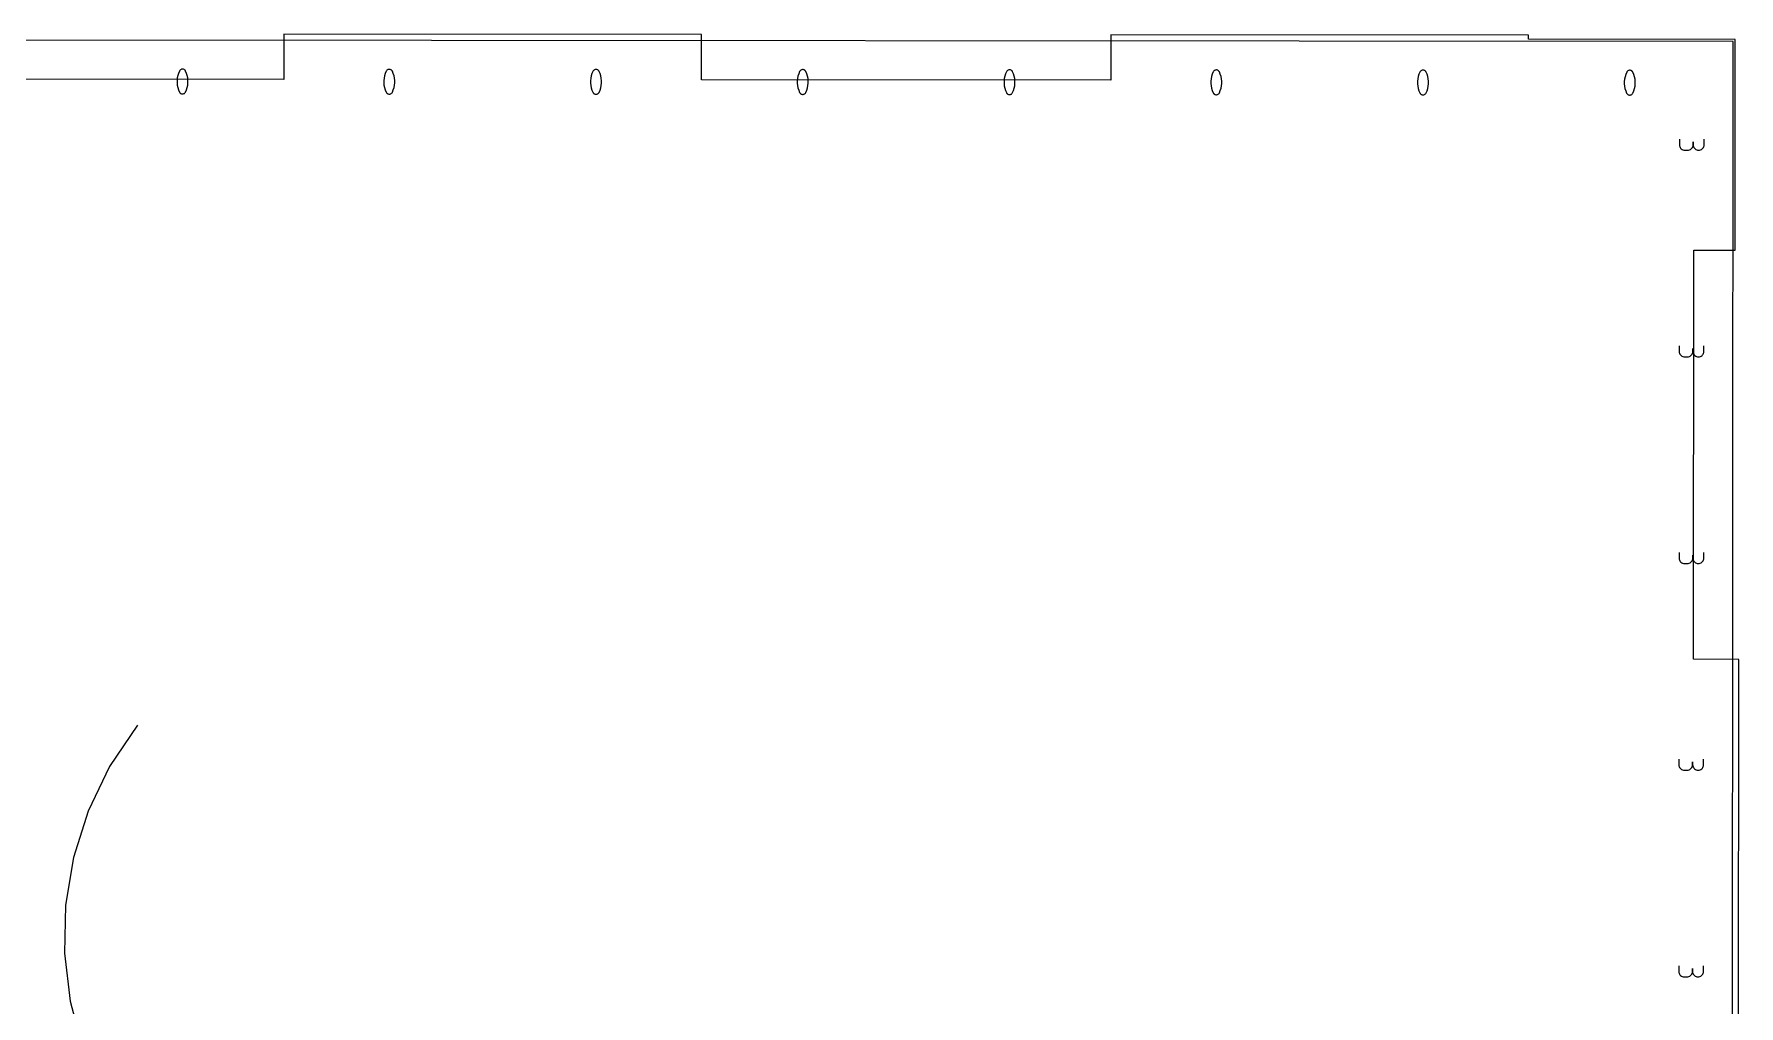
# Model space of a CAD drawing. Extents: x 0 to 14, y 0 to 16.
# Drawn here: x 3.171 to 7.294, y 2.943 to 5.294 of the extents above; entities that cross this region are included whole.
import ezdxf

# ---------------------------------------------------------------- set-up
doc = ezdxf.new("R2010")
doc.units = 0

msp = doc.modelspace()

# ---------------------------------------------------------------- linework, layer by layer
at = {"layer": 'annotation', "color": 1}
for p, q in [((7.280198, 5.276347), (0.2802, 5.281739)), ((7.276346, 0.276348), (7.280198, 5.276347)), ((3.520319, 5.199083), (3.51859, 5.193519)), ((3.522624, 5.20449), (3.520319, 5.199083)), ((3.523399, 5.205778), (3.522624, 5.20449)), ((3.522624, 5.20449), (3.522624, 5.20449)), ((3.524365, 5.206875), (3.523399, 5.205778)), ((3.52549, 5.20777), (3.524365, 5.206875)), ((3.526741, 5.208454), (3.52549, 5.20777)), ((3.528087, 5.208916), (3.526741, 5.208454)), ((3.529496, 5.209145), (3.528087, 5.208916)), ((3.530936, 5.20913), (3.529496, 5.209145)), ((3.532374, 5.208861), (3.530936, 5.20913)), ((3.533779, 5.208327), (3.532374, 5.208861)), ((3.534317, 5.208044), (3.533779, 5.208327)), ((3.533779, 5.208327), (3.533779, 5.208327)), ((3.534833, 5.207719), (3.534317, 5.208044)), ((3.535325, 5.207354), (3.534833, 5.207719)), ((3.53579, 5.206953), (3.535325, 5.207354)), ((3.536226, 5.206517), (3.53579, 5.206953)), ((3.53663, 5.20605), (3.536226, 5.206517)), ((3.536999, 5.205553), (3.53663, 5.20605)), ((3.537332, 5.20503), (3.536999, 5.205553)), ((3.537625, 5.204483), (3.537332, 5.20503)), ((3.539932, 5.199061), (3.537625, 5.204483)), ((3.537625, 5.204483), (3.537625, 5.204483)), ((3.541661, 5.193486), (3.539932, 5.199061)), ((4.020319, 5.198698), (4.01859, 5.193134)), ((4.022623, 5.204105), (4.020319, 5.198698)), ((4.023399, 5.205393), (4.022623, 5.204105)), ((4.022623, 5.204105), (4.022623, 5.204105)), ((4.024365, 5.206489), (4.023399, 5.205393)), ((4.02549, 5.207385), (4.024365, 5.206489)), ((4.026741, 5.208069), (4.02549, 5.207385)), ((4.028087, 5.208531), (4.026741, 5.208069)), ((4.029496, 5.20876), (4.028087, 5.208531)), ((4.030936, 5.208745), (4.029496, 5.20876)), ((4.032374, 5.208476), (4.030936, 5.208745)), ((4.033779, 5.207942), (4.032374, 5.208476)), ((4.034317, 5.207659), (4.033779, 5.207942)), ((4.033779, 5.207942), (4.033779, 5.207942)), ((4.034833, 5.207334), (4.034317, 5.207659)), ((4.035325, 5.206969), (4.034833, 5.207334)), ((4.03579, 5.206568), (4.035325, 5.206969)), ((4.036225, 5.206132), (4.03579, 5.206568)), ((4.036629, 5.205664), (4.036225, 5.206132)), ((4.036999, 5.205168), (4.036629, 5.205664)), ((4.037332, 5.204645), (4.036999, 5.205168)), ((4.037625, 5.204097), (4.037332, 5.204645)), ((4.039932, 5.198676), (4.037625, 5.204097)), ((4.037625, 5.204097), (4.037625, 5.204097)), ((4.041661, 5.193101), (4.039932, 5.198676)), ((4.520319, 5.198313), (4.51859, 5.192749)), ((4.522623, 5.20372), (4.520319, 5.198313)), ((4.523399, 5.205007), (4.522623, 5.20372)), ((4.522623, 5.20372), (4.522623, 5.20372)), ((4.524365, 5.206104), (4.523399, 5.205007)), ((4.52549, 5.207), (4.524365, 5.206104)), ((4.526741, 5.207684), (4.52549, 5.207)), ((4.528087, 5.208146), (4.526741, 5.207684)), ((4.529496, 5.208374), (4.528087, 5.208146)), ((4.530935, 5.20836), (4.529496, 5.208374)), ((4.532374, 5.208091), (4.530935, 5.20836)), ((4.533779, 5.207557), (4.532374, 5.208091)), ((4.534317, 5.207274), (4.533779, 5.207557)), ((4.533779, 5.207557), (4.533779, 5.207557)), ((4.534833, 5.206949), (4.534317, 5.207274)), ((4.535325, 5.206584), (4.534833, 5.206949)), ((4.53579, 5.206183), (4.535325, 5.206584)), ((4.536225, 5.205747), (4.53579, 5.206183)), ((4.536629, 5.205279), (4.536225, 5.205747)), ((4.536999, 5.204783), (4.536629, 5.205279)), ((4.537332, 5.204259), (4.536999, 5.204783)), ((4.537625, 5.203712), (4.537332, 5.204259)), ((4.539932, 5.198291), (4.537625, 5.203712)), ((4.537625, 5.203712), (4.537625, 5.203712)), ((4.541661, 5.192715), (4.539932, 5.198291)), ((5.020319, 5.197928), (5.01859, 5.192364)), ((5.022623, 5.203335), (5.020319, 5.197928)), ((5.023399, 5.204622), (5.022623, 5.203335)), ((5.022623, 5.203335), (5.022623, 5.203335)), ((5.024365, 5.205719), (5.023399, 5.204622)), ((5.025489, 5.206615), (5.024365, 5.205719)), ((5.026741, 5.207299), (5.025489, 5.206615)), ((5.028087, 5.20776), (5.026741, 5.207299)), ((5.029496, 5.207989), (5.028087, 5.20776)), ((5.030935, 5.207974), (5.029496, 5.207989)), ((5.032374, 5.207705), (5.030935, 5.207974)), ((5.033779, 5.207172), (5.032374, 5.207705)), ((5.034317, 5.206889), (5.033779, 5.207172)), ((5.033779, 5.207172), (5.033779, 5.207172)), ((5.034833, 5.206563), (5.034317, 5.206889)), ((5.035324, 5.206199), (5.034833, 5.206563)), ((5.035789, 5.205797), (5.035324, 5.206199)), ((5.036225, 5.205362), (5.035789, 5.205797)), ((5.036629, 5.204894), (5.036225, 5.205362)), ((5.036999, 5.204397), (5.036629, 5.204894)), ((5.037332, 5.203874), (5.036999, 5.204397)), ((5.037625, 5.203327), (5.037332, 5.203874)), ((5.039932, 5.197906), (5.037625, 5.203327)), ((5.037625, 5.203327), (5.037625, 5.203327)), ((5.041661, 5.19233), (5.039932, 5.197906)), ((5.520319, 5.197543), (5.51859, 5.191979)), ((5.522623, 5.20295), (5.520319, 5.197543)), ((5.523398, 5.204237), (5.522623, 5.20295)), ((5.522623, 5.20295), (5.522623, 5.20295)), ((5.524365, 5.205334), (5.523398, 5.204237)), ((5.525489, 5.20623), (5.524365, 5.205334)), ((5.526741, 5.206914), (5.525489, 5.20623)), ((5.528087, 5.207375), (5.526741, 5.206914)), ((5.529496, 5.207604), (5.528087, 5.207375)), ((5.530935, 5.207589), (5.529496, 5.207604)), ((5.532373, 5.20732), (5.530935, 5.207589)), ((5.533779, 5.206787), (5.532373, 5.20732)), ((5.534316, 5.206503), (5.533779, 5.206787)), ((5.533779, 5.206787), (5.533779, 5.206787)), ((5.534832, 5.206178), (5.534316, 5.206503)), ((5.535324, 5.205814), (5.534832, 5.206178)), ((5.535789, 5.205412), (5.535324, 5.205814)), ((5.536225, 5.204976), (5.535789, 5.205412)), ((5.536629, 5.204509), (5.536225, 5.204976)), ((5.536999, 5.204012), (5.536629, 5.204509)), ((5.537331, 5.203489), (5.536999, 5.204012)), ((5.537625, 5.202942), (5.537331, 5.203489)), ((5.539932, 5.19752), (5.537625, 5.202942)), ((5.537625, 5.202942), (5.537625, 5.202942)), ((5.541661, 5.191945), (5.539932, 5.19752)), ((6.020319, 5.197158), (6.018589, 5.191593)), ((6.022623, 5.202565), (6.020319, 5.197158)), ((6.023398, 5.203852), (6.022623, 5.202565)), ((6.022623, 5.202565), (6.022623, 5.202565)), ((6.024364, 5.204949), (6.023398, 5.203852)), ((6.025489, 5.205845), (6.024364, 5.204949)), ((6.026741, 5.206529), (6.025489, 5.205845)), ((6.028087, 5.20699), (6.026741, 5.206529)), ((6.029495, 5.207219), (6.028087, 5.20699)), ((6.030935, 5.207204), (6.029495, 5.207219)), ((6.032373, 5.206935), (6.030935, 5.207204)), ((6.033778, 5.206401), (6.032373, 5.206935)), ((6.034316, 5.206118), (6.033778, 5.206401)), ((6.033778, 5.206401), (6.033778, 5.206401)), ((6.034832, 5.205793), (6.034316, 5.206118)), ((6.035324, 5.205429), (6.034832, 5.205793)), ((6.035789, 5.205027), (6.035324, 5.205429)), ((6.036225, 5.204591), (6.035789, 5.205027)), ((6.036629, 5.204124), (6.036225, 5.204591)), ((6.036998, 5.203627), (6.036629, 5.204124)), ((6.037331, 5.203104), (6.036998, 5.203627)), ((6.037625, 5.202557), (6.037331, 5.203104)), ((6.039932, 5.197135), (6.037625, 5.202557)), ((6.037625, 5.202557), (6.037625, 5.202557)), ((6.041661, 5.19156), (6.039932, 5.197135)), ((6.520319, 5.196773), (6.518589, 5.191208)), ((6.522623, 5.202179), (6.520319, 5.196773)), ((6.523398, 5.203467), (6.522623, 5.202179)), ((6.522623, 5.202179), (6.522623, 5.202179)), ((6.524364, 5.204564), (6.523398, 5.203467)), ((6.525489, 5.205459), (6.524364, 5.204564)), ((6.52674, 5.206143), (6.525489, 5.205459)), ((6.528086, 5.206605), (6.52674, 5.206143)), ((6.529495, 5.206834), (6.528086, 5.206605)), ((6.530935, 5.206819), (6.529495, 5.206834)), ((6.532373, 5.20655), (6.530935, 5.206819)), ((6.533778, 5.206016), (6.532373, 5.20655)), ((6.534316, 5.205733), (6.533778, 5.206016)), ((6.533778, 5.206016), (6.533778, 5.206016)), ((6.534832, 5.205408), (6.534316, 5.205733)), ((6.535324, 5.205043), (6.534832, 5.205408)), ((6.535789, 5.204642), (6.535324, 5.205043)), ((6.536225, 5.204206), (6.535789, 5.204642)), ((6.536629, 5.203739), (6.536225, 5.204206)), ((6.536998, 5.203242), (6.536629, 5.203739)), ((6.537331, 5.202719), (6.536998, 5.203242)), ((6.537625, 5.202172), (6.537331, 5.202719)), ((6.539932, 5.19675), (6.537625, 5.202172)), ((6.537625, 5.202172), (6.537625, 5.202172)), ((6.541661, 5.191175), (6.539932, 5.19675)), ((7.020318, 5.196387), (7.018589, 5.190823)), ((7.022623, 5.201794), (7.020318, 5.196387)), ((7.023398, 5.203082), (7.022623, 5.201794)), ((7.022623, 5.201794), (7.022623, 5.201794)), ((7.024364, 5.204179), (7.023398, 5.203082)), ((7.025489, 5.205074), (7.024364, 5.204179)), ((7.02674, 5.205758), (7.025489, 5.205074)), ((7.028086, 5.20622), (7.02674, 5.205758)), ((7.029495, 5.206449), (7.028086, 5.20622)), ((7.030935, 5.206434), (7.029495, 5.206449)), ((7.032373, 5.206165), (7.030935, 5.206434)), ((7.033778, 5.205631), (7.032373, 5.206165)), ((7.034316, 5.205348), (7.033778, 5.205631)), ((7.033778, 5.205631), (7.033778, 5.205631)), ((7.034832, 5.205023), (7.034316, 5.205348)), ((7.035324, 5.204658), (7.034832, 5.205023)), ((7.035789, 5.204257), (7.035324, 5.204658)), ((7.036225, 5.203821), (7.035789, 5.204257)), ((7.036628, 5.203353), (7.036225, 5.203821)), ((7.036998, 5.202857), (7.036628, 5.203353)), ((7.037331, 5.202334), (7.036998, 5.202857)), ((7.037624, 5.201786), (7.037331, 5.202334)), ((7.039931, 5.196365), (7.037624, 5.201786)), ((7.037624, 5.201786), (7.037624, 5.201786)), ((7.04166, 5.19079), (7.039931, 5.196365)), ((3.516856, 5.182097), (3.516852, 5.176327)), ((3.516852, 5.176327), (3.517422, 5.170577)), ((3.517436, 5.187842), (3.516856, 5.182097)), ((3.517422, 5.170577), (3.518568, 5.164892)), ((3.51859, 5.193519), (3.517436, 5.187842)), ((3.518568, 5.164892), (3.520289, 5.159316)), ((3.520289, 5.159316), (3.522585, 5.153893)), ((3.522585, 5.153893), (3.522585, 5.153893)), ((3.522585, 5.153893), (3.522877, 5.153347)), ((3.536811, 5.152605), (3.537586, 5.153886)), ((3.537586, 5.153886), (3.539902, 5.159294)), ((3.537586, 5.153886), (3.537586, 5.153886)), ((3.539902, 5.159294), (3.541639, 5.164859)), ((3.541639, 5.164859), (3.542799, 5.170536)), ((3.542813, 5.187801), (3.541661, 5.193486)), ((3.542799, 5.170536), (3.543382, 5.176282)), ((3.543386, 5.182052), (3.542813, 5.187801)), ((3.543382, 5.176282), (3.543386, 5.182052)), ((4.016856, 5.181711), (4.016852, 5.175942)), ((4.016852, 5.175942), (4.017422, 5.170192)), ((4.017436, 5.187457), (4.016856, 5.181711)), ((4.017422, 5.170192), (4.018568, 5.164507)), ((4.01859, 5.193134), (4.017436, 5.187457)), ((4.018568, 5.164507), (4.020289, 5.158931)), ((4.020289, 5.158931), (4.022584, 5.153508)), ((4.037586, 5.1535), (4.039902, 5.158908)), ((4.039902, 5.158908), (4.041639, 5.164473)), ((4.041639, 5.164473), (4.042799, 5.170151)), ((4.042812, 5.187416), (4.041661, 5.193101)), ((4.042799, 5.170151), (4.043381, 5.175897)), ((4.043386, 5.181667), (4.042812, 5.187416)), ((4.043381, 5.175897), (4.043386, 5.181667)), ((4.516856, 5.181326), (4.516852, 5.175556)), ((4.516852, 5.175556), (4.517422, 5.169807)), ((4.517435, 5.187072), (4.516856, 5.181326)), ((4.517422, 5.169807), (4.518568, 5.164122)), ((4.51859, 5.192749), (4.517435, 5.187072)), ((4.518568, 5.164122), (4.520288, 5.158546)), ((4.520288, 5.158546), (4.522584, 5.153123)), ((4.537586, 5.153115), (4.539901, 5.158523)), ((4.539901, 5.158523), (4.541639, 5.164088)), ((4.541639, 5.164088), (4.542799, 5.169766)), ((4.542812, 5.187031), (4.541661, 5.192715)), ((4.542799, 5.169766), (4.543381, 5.175512)), ((4.543386, 5.181282), (4.542812, 5.187031)), ((4.543381, 5.175512), (4.543386, 5.181282)), ((5.016856, 5.180941), (5.016851, 5.175171)), ((5.016851, 5.175171), (5.017422, 5.169422)), ((5.017435, 5.186687), (5.016856, 5.180941)), ((5.017422, 5.169422), (5.018568, 5.163737)), ((5.01859, 5.192364), (5.017435, 5.186687)), ((5.018568, 5.163737), (5.020288, 5.158161)), ((5.020288, 5.158161), (5.022584, 5.152738)), ((5.037586, 5.15273), (5.039901, 5.158138)), ((5.039901, 5.158138), (5.041639, 5.163703)), ((5.041639, 5.163703), (5.042799, 5.169381)), ((5.042812, 5.186646), (5.041661, 5.19233)), ((5.042799, 5.169381), (5.043381, 5.175127)), ((5.043386, 5.180897), (5.042812, 5.186646)), ((5.043381, 5.175127), (5.043386, 5.180897)), ((5.516856, 5.180556), (5.516851, 5.174786)), ((5.516851, 5.174786), (5.517422, 5.169036)), ((5.517435, 5.186302), (5.516856, 5.180556)), ((5.517422, 5.169036), (5.518567, 5.163351)), ((5.51859, 5.191979), (5.517435, 5.186302)), ((5.518567, 5.163351), (5.520288, 5.157775)), ((5.520288, 5.157775), (5.522584, 5.152353)), ((5.537586, 5.152345), (5.539901, 5.157753)), ((5.539901, 5.157753), (5.541639, 5.163318)), ((5.541639, 5.163318), (5.542799, 5.168996)), ((5.542812, 5.186261), (5.541661, 5.191945)), ((5.542799, 5.168996), (5.543381, 5.174742)), ((5.543385, 5.180511), (5.542812, 5.186261)), ((5.543381, 5.174742), (5.543385, 5.180511)), ((6.016856, 5.180171), (6.016851, 5.174401)), ((6.016851, 5.174401), (6.017422, 5.168651)), ((6.017435, 5.185916), (6.016856, 5.180171)), ((6.017422, 5.168651), (6.018567, 5.162966)), ((6.018589, 5.191593), (6.017435, 5.185916)), ((6.018567, 5.162966), (6.020288, 5.15739)), ((6.020288, 5.15739), (6.022584, 5.151968)), ((6.037586, 5.15196), (6.039901, 5.157368)), ((6.039901, 5.157368), (6.041639, 5.162933)), ((6.041639, 5.162933), (6.042799, 5.16861)), ((6.042812, 5.185876), (6.041661, 5.19156)), ((6.042799, 5.16861), (6.043381, 5.174356)), ((6.043385, 5.180126), (6.042812, 5.185876)), ((6.043381, 5.174356), (6.043385, 5.180126)), ((6.516855, 5.179786), (6.516851, 5.174016)), ((6.516851, 5.174016), (6.517422, 5.168266)), ((6.517435, 5.185531), (6.516855, 5.179786)), ((6.517422, 5.168266), (6.518567, 5.162581)), ((6.518589, 5.191208), (6.517435, 5.185531)), ((6.518567, 5.162581), (6.520288, 5.157005)), ((6.520288, 5.157005), (6.522584, 5.151582)), ((6.537586, 5.151575), (6.539901, 5.156983)), ((6.539901, 5.156983), (6.541639, 5.162548)), ((6.541639, 5.162548), (6.542798, 5.168225)), ((6.542812, 5.18549), (6.541661, 5.191175)), ((6.542798, 5.168225), (6.543381, 5.173971)), ((6.543385, 5.179741), (6.542812, 5.18549)), ((6.543381, 5.173971), (6.543385, 5.179741)), ((7.016855, 5.1794), (7.016851, 5.173631)), ((7.016851, 5.173631), (7.017421, 5.167881)), ((7.017435, 5.185146), (7.016855, 5.1794)), ((7.017421, 5.167881), (7.018567, 5.162196)), ((7.018589, 5.190823), (7.017435, 5.185146)), ((7.018567, 5.162196), (7.020288, 5.15662)), ((7.020288, 5.15662), (7.022584, 5.151197)), ((7.037585, 5.151189), (7.039901, 5.156597)), ((7.039901, 5.156597), (7.041638, 5.162162)), ((7.041638, 5.162162), (7.042798, 5.16784)), ((7.042812, 5.185105), (7.04166, 5.19079)), ((7.042798, 5.16784), (7.043381, 5.173586)), ((7.043385, 5.179356), (7.042812, 5.185105)), ((7.043381, 5.173586), (7.043385, 5.179356)), ((3.522877, 5.153347), (3.523207, 5.152827)), ((3.523207, 5.152827), (3.523574, 5.152333)), ((3.523574, 5.152333), (3.523976, 5.151868)), ((3.523976, 5.151868), (3.524412, 5.151434)), ((3.524412, 5.151434), (3.52488, 5.151031)), ((3.52488, 5.151031), (3.525379, 5.150662)), ((3.525379, 5.150662), (3.525908, 5.150328)), ((3.525908, 5.150328), (3.526465, 5.15003)), ((3.526465, 5.15003), (3.526465, 5.15003)), ((3.526465, 5.15003), (3.527859, 5.149507)), ((3.527859, 5.149507), (3.529289, 5.149247)), ((3.529289, 5.149247), (3.530722, 5.149239)), ((3.530722, 5.149239), (3.532127, 5.149472)), ((3.532127, 5.149472), (3.53347, 5.149935)), ((3.53347, 5.149935), (3.534721, 5.150619)), ((3.534721, 5.150619), (3.535845, 5.151512)), ((3.535845, 5.151512), (3.536811, 5.152605)), ((4.022584, 5.153508), (4.022584, 5.153508)), ((4.022584, 5.153508), (4.022877, 5.152962)), ((4.022877, 5.152962), (4.023207, 5.152442)), ((4.023207, 5.152442), (4.023574, 5.151948)), ((4.023574, 5.151948), (4.023976, 5.151483)), ((4.023976, 5.151483), (4.024412, 5.151049)), ((4.024412, 5.151049), (4.02488, 5.150646)), ((4.02488, 5.150646), (4.025379, 5.150277)), ((4.025379, 5.150277), (4.025908, 5.149942)), ((4.025908, 5.149942), (4.026465, 5.149645)), ((4.026465, 5.149645), (4.026465, 5.149645)), ((4.026465, 5.149645), (4.027859, 5.149122)), ((4.027859, 5.149122), (4.029289, 5.148862)), ((4.029289, 5.148862), (4.030722, 5.148854)), ((4.030722, 5.148854), (4.032127, 5.149087)), ((4.032127, 5.149087), (4.03347, 5.14955)), ((4.03347, 5.14955), (4.03472, 5.150234)), ((4.03472, 5.150234), (4.035845, 5.151127)), ((4.035845, 5.151127), (4.036811, 5.15222)), ((4.036811, 5.15222), (4.037586, 5.1535)), ((4.037586, 5.1535), (4.037586, 5.1535)), ((4.522584, 5.153123), (4.522584, 5.153123)), ((4.522584, 5.153123), (4.522877, 5.152577)), ((4.522877, 5.152577), (4.523207, 5.152056)), ((4.523207, 5.152056), (4.523574, 5.151563)), ((4.523574, 5.151563), (4.523976, 5.151098)), ((4.523976, 5.151098), (4.524412, 5.150663)), ((4.524412, 5.150663), (4.52488, 5.150261)), ((4.52488, 5.150261), (4.525379, 5.149892)), ((4.525379, 5.149892), (4.525908, 5.149557)), ((4.525908, 5.149557), (4.526464, 5.14926)), ((4.526464, 5.14926), (4.526464, 5.14926)), ((4.526464, 5.14926), (4.527858, 5.148737)), ((4.527858, 5.148737), (4.529288, 5.148477)), ((4.529288, 5.148477), (4.530722, 5.148469)), ((4.530722, 5.148469), (4.532127, 5.148702)), ((4.532127, 5.148702), (4.53347, 5.149165)), ((4.53347, 5.149165), (4.53472, 5.149849)), ((4.53472, 5.149849), (4.535844, 5.150742)), ((4.535844, 5.150742), (4.536811, 5.151834)), ((4.536811, 5.151834), (4.537586, 5.153115)), ((4.537586, 5.153115), (4.537586, 5.153115)), ((5.022584, 5.152738), (5.022584, 5.152738)), ((5.022584, 5.152738), (5.022877, 5.152192)), ((5.022877, 5.152192), (5.023207, 5.151671)), ((5.023207, 5.151671), (5.023574, 5.151178)), ((5.023574, 5.151178), (5.023976, 5.150713)), ((5.023976, 5.150713), (5.024412, 5.150278)), ((5.024412, 5.150278), (5.02488, 5.149876)), ((5.02488, 5.149876), (5.025379, 5.149506)), ((5.025379, 5.149506), (5.025907, 5.149172)), ((5.025907, 5.149172), (5.026464, 5.148874)), ((5.026464, 5.148874), (5.026464, 5.148874)), ((5.026464, 5.148874), (5.027858, 5.148352)), ((5.027858, 5.148352), (5.029288, 5.148092)), ((5.029288, 5.148092), (5.030722, 5.148084)), ((5.030722, 5.148084), (5.032126, 5.148316)), ((5.032126, 5.148316), (5.03347, 5.14878)), ((5.03347, 5.14878), (5.03472, 5.149464)), ((5.03472, 5.149464), (5.035844, 5.150357)), ((5.035844, 5.150357), (5.03681, 5.151449)), ((5.03681, 5.151449), (5.037586, 5.15273)), ((5.037586, 5.15273), (5.037586, 5.15273)), ((5.522584, 5.152353), (5.522584, 5.152353)), ((5.522584, 5.152353), (5.522876, 5.151807)), ((5.522876, 5.151807), (5.523207, 5.151286)), ((5.523207, 5.151286), (5.523574, 5.150793)), ((5.523574, 5.150793), (5.523976, 5.150328)), ((5.523976, 5.150328), (5.524411, 5.149893)), ((5.524411, 5.149893), (5.52488, 5.14949)), ((5.52488, 5.14949), (5.525379, 5.149121)), ((5.525379, 5.149121), (5.525907, 5.148787)), ((5.525907, 5.148787), (5.526464, 5.148489)), ((5.526464, 5.148489), (5.526464, 5.148489)), ((5.526464, 5.148489), (5.527858, 5.147967)), ((5.527858, 5.147967), (5.529288, 5.147707)), ((5.529288, 5.147707), (5.530722, 5.147698)), ((5.530722, 5.147698), (5.532126, 5.147931)), ((5.532126, 5.147931), (5.53347, 5.148395)), ((5.53347, 5.148395), (5.53472, 5.149078)), ((5.53472, 5.149078), (5.535844, 5.149972)), ((5.535844, 5.149972), (5.53681, 5.151064)), ((5.53681, 5.151064), (5.537586, 5.152345)), ((5.537586, 5.152345), (5.537586, 5.152345)), ((6.022584, 5.151968), (6.022584, 5.151968)), ((6.022584, 5.151968), (6.022876, 5.151421)), ((6.022876, 5.151421), (6.023207, 5.150901)), ((6.023207, 5.150901), (6.023573, 5.150407)), ((6.023573, 5.150407), (6.023976, 5.149943)), ((6.023976, 5.149943), (6.024411, 5.149508)), ((6.024411, 5.149508), (6.024879, 5.149105)), ((6.024879, 5.149105), (6.025378, 5.148736)), ((6.025378, 5.148736), (6.025907, 5.148402)), ((6.025907, 5.148402), (6.026464, 5.148104)), ((6.026464, 5.148104), (6.026464, 5.148104)), ((6.026464, 5.148104), (6.027858, 5.147582)), ((6.027858, 5.147582), (6.029288, 5.147322)), ((6.029288, 5.147322), (6.030721, 5.147313)), ((6.030721, 5.147313), (6.032126, 5.147546)), ((6.032126, 5.147546), (6.03347, 5.14801)), ((6.03347, 5.14801), (6.03472, 5.148693)), ((6.03472, 5.148693), (6.035844, 5.149587)), ((6.035844, 5.149587), (6.03681, 5.150679)), ((6.03681, 5.150679), (6.037586, 5.15196)), ((6.037586, 5.15196), (6.037586, 5.15196)), ((6.522584, 5.151582), (6.522584, 5.151582)), ((6.522584, 5.151582), (6.522876, 5.151036)), ((6.522876, 5.151036), (6.523206, 5.150516)), ((6.523206, 5.150516), (6.523573, 5.150022)), ((6.523573, 5.150022), (6.523975, 5.149557)), ((6.523975, 5.149557), (6.524411, 5.149123)), ((6.524411, 5.149123), (6.524879, 5.14872)), ((6.524879, 5.14872), (6.525378, 5.148351)), ((6.525378, 5.148351), (6.525907, 5.148017)), ((6.525907, 5.148017), (6.526464, 5.147719)), ((6.526464, 5.147719), (6.526464, 5.147719)), ((6.526464, 5.147719), (6.527858, 5.147197)), ((6.527858, 5.147197), (6.529288, 5.146936)), ((6.529288, 5.146936), (6.530721, 5.146928)), ((6.530721, 5.146928), (6.532126, 5.147161)), ((6.532126, 5.147161), (6.53347, 5.147624)), ((6.53347, 5.147624), (6.53472, 5.148308)), ((6.53472, 5.148308), (6.535844, 5.149201)), ((6.535844, 5.149201), (6.53681, 5.150294)), ((6.53681, 5.150294), (6.537586, 5.151575)), ((6.537586, 5.151575), (6.537586, 5.151575)), ((7.022584, 5.151197), (7.022584, 5.151197)), ((7.022584, 5.151197), (7.022876, 5.150651)), ((7.022876, 5.150651), (7.023206, 5.150131)), ((7.023206, 5.150131), (7.023573, 5.149637)), ((7.023573, 5.149637), (7.023975, 5.149172)), ((7.023975, 5.149172), (7.024411, 5.148738)), ((7.024411, 5.148738), (7.024879, 5.148335)), ((7.024879, 5.148335), (7.025378, 5.147966)), ((7.025378, 5.147966), (7.025907, 5.147631)), ((7.025907, 5.147631), (7.026464, 5.147334)), ((7.026464, 5.147334), (7.026464, 5.147334)), ((7.026464, 5.147334), (7.027858, 5.146811)), ((7.027858, 5.146811), (7.029288, 5.146551)), ((7.029288, 5.146551), (7.030721, 5.146543)), ((7.030721, 5.146543), (7.032126, 5.146776)), ((7.032126, 5.146776), (7.033469, 5.147239)), ((7.033469, 5.147239), (7.034719, 5.147923)), ((7.034719, 5.147923), (7.035844, 5.148816)), ((7.035844, 5.148816), (7.03681, 5.149909)), ((7.03681, 5.149909), (7.037585, 5.151189)), ((7.037585, 5.151189), (7.037585, 5.151189)), ((7.150018, 5.039778), (7.150007, 5.026455)), ((7.183288, 5.026429), (7.183293, 5.0331)), ((7.183293, 5.0331), (7.183288, 5.026429)), ((7.209936, 5.026408), (7.209946, 5.039732)), ((7.150007, 5.026455), (7.150007, 5.026455)), ((7.150007, 5.026455), (7.15022, 5.024058)), ((7.15022, 5.024058), (7.150838, 5.021803)), ((7.150838, 5.021803), (7.151823, 5.019726)), ((7.151823, 5.019726), (7.153136, 5.017866)), ((7.153136, 5.017866), (7.15474, 5.016259)), ((7.15474, 5.016259), (7.156596, 5.014944)), ((7.156596, 5.014944), (7.158667, 5.013957)), ((7.158667, 5.013957), (7.160915, 5.013337)), ((7.160915, 5.013337), (7.163302, 5.013121)), ((7.163302, 5.013121), (7.169973, 5.013116)), ((7.169973, 5.013116), (7.172359, 5.013328)), ((7.169973, 5.013116), (7.169973, 5.013116)), ((7.172359, 5.013328), (7.174607, 5.013945)), ((7.174607, 5.013945), (7.17668, 5.014928)), ((7.17668, 5.014928), (7.178539, 5.016241)), ((7.178539, 5.016241), (7.180145, 5.017845)), ((7.180145, 5.017845), (7.181462, 5.019703)), ((7.181462, 5.019703), (7.18245, 5.021778)), ((7.18245, 5.021778), (7.183071, 5.024033)), ((7.183071, 5.024033), (7.183288, 5.026429)), ((7.183288, 5.026429), (7.183288, 5.026429)), ((7.183288, 5.026429), (7.183502, 5.024033)), ((7.183502, 5.024033), (7.18412, 5.021777)), ((7.18412, 5.021777), (7.185106, 5.019701)), ((7.185106, 5.019701), (7.186421, 5.01784)), ((7.186421, 5.01784), (7.188029, 5.016233)), ((7.188029, 5.016233), (7.18989, 5.014918)), ((7.18989, 5.014918), (7.191968, 5.013932)), ((7.191968, 5.013932), (7.194224, 5.013311)), ((7.194224, 5.013311), (7.196621, 5.013095)), ((7.196621, 5.013095), (7.199006, 5.013308)), ((7.196621, 5.013095), (7.196621, 5.013095)), ((7.199006, 5.013308), (7.201255, 5.013924)), ((7.201255, 5.013924), (7.203327, 5.014908)), ((7.203327, 5.014908), (7.205186, 5.01622)), ((7.205186, 5.01622), (7.206793, 5.017824)), ((7.206793, 5.017824), (7.208109, 5.019683)), ((7.208109, 5.019683), (7.209097, 5.021758)), ((7.209097, 5.021758), (7.209719, 5.024012)), ((7.209719, 5.024012), (7.209936, 5.026408)), ((7.149632, 4.539778), (7.149622, 4.526455)), ((7.209551, 4.526409), (7.209561, 4.539732)), ((7.149622, 4.526455), (7.149622, 4.526455)), ((7.149622, 4.526455), (7.149835, 4.524058)), ((7.149835, 4.524058), (7.150453, 4.521803)), ((7.150453, 4.521803), (7.151437, 4.519726)), ((7.151437, 4.519726), (7.152751, 4.517866)), ((7.152751, 4.517866), (7.154355, 4.516259)), ((7.154355, 4.516259), (7.156211, 4.514944)), ((7.156211, 4.514944), (7.158282, 4.513957)), ((7.158282, 4.513957), (7.16053, 4.513337)), ((7.16053, 4.513337), (7.162917, 4.513121)), ((7.162917, 4.513121), (7.169588, 4.513116)), ((7.169588, 4.513116), (7.171974, 4.513328)), ((7.169588, 4.513116), (7.169588, 4.513116)), ((7.171974, 4.513328), (7.174222, 4.513945)), ((7.174222, 4.513945), (7.176295, 4.514928)), ((7.176295, 4.514928), (7.178153, 4.516241)), ((7.178153, 4.516241), (7.17976, 4.517845)), ((7.17976, 4.517845), (7.181077, 4.519704)), ((7.181077, 4.519704), (7.182065, 4.521779)), ((7.182065, 4.521779), (7.182686, 4.524033)), ((7.182686, 4.524033), (7.182903, 4.526429)), ((7.182903, 4.526429), (7.182908, 4.5331)), ((7.182908, 4.5331), (7.182903, 4.526429)), ((7.182903, 4.526429), (7.182903, 4.526429)), ((7.182903, 4.526429), (7.183116, 4.524033)), ((7.183116, 4.524033), (7.183735, 4.521777)), ((7.183735, 4.521777), (7.184721, 4.519701)), ((7.184721, 4.519701), (7.186036, 4.51784)), ((7.186036, 4.51784), (7.187644, 4.516234)), ((7.187644, 4.516234), (7.189505, 4.514918)), ((7.189505, 4.514918), (7.191583, 4.513932)), ((7.191583, 4.513932), (7.193839, 4.513311)), ((7.193839, 4.513311), (7.196235, 4.513095)), ((7.196235, 4.513095), (7.198621, 4.513308)), ((7.196235, 4.513095), (7.196235, 4.513095)), ((7.198621, 4.513308), (7.20087, 4.513925)), ((7.20087, 4.513925), (7.202942, 4.514908)), ((7.202942, 4.514908), (7.204801, 4.51622)), ((7.204801, 4.51622), (7.206408, 4.517825)), ((7.206408, 4.517825), (7.207724, 4.519683)), ((7.207724, 4.519683), (7.208712, 4.521758)), ((7.208712, 4.521758), (7.209334, 4.524012)), ((7.209334, 4.524012), (7.209551, 4.526409)), ((7.149247, 4.039779), (7.149237, 4.026455)), ((7.149237, 4.026455), (7.149237, 4.026455)), ((7.149237, 4.026455), (7.14945, 4.024058)), ((7.14945, 4.024058), (7.150068, 4.021803)), ((7.150068, 4.021803), (7.151052, 4.019727)), ((7.151052, 4.019727), (7.152365, 4.017866)), ((7.152365, 4.017866), (7.153969, 4.016259)), ((7.153969, 4.016259), (7.155826, 4.014944)), ((7.155826, 4.014944), (7.157897, 4.013958)), ((7.157897, 4.013958), (7.160145, 4.013337)), ((7.160145, 4.013337), (7.162532, 4.013121)), ((7.162532, 4.013121), (7.169203, 4.013116)), ((7.169203, 4.013116), (7.171589, 4.013328)), ((7.169203, 4.013116), (7.169203, 4.013116)), ((7.171589, 4.013328), (7.173837, 4.013945)), ((7.173837, 4.013945), (7.17591, 4.014929)), ((7.17591, 4.014929), (7.177768, 4.016241)), ((7.177768, 4.016241), (7.179375, 4.017845)), ((7.179375, 4.017845), (7.180691, 4.019704)), ((7.180691, 4.019704), (7.181679, 4.021779)), ((7.181679, 4.021779), (7.182301, 4.024033)), ((7.182301, 4.024033), (7.182518, 4.026429)), ((7.182518, 4.026429), (7.182523, 4.033101)), ((7.182523, 4.033101), (7.182518, 4.026429)), ((7.182518, 4.026429), (7.182518, 4.026429)), ((7.182518, 4.026429), (7.182731, 4.024033)), ((7.182731, 4.024033), (7.18335, 4.021777)), ((7.18335, 4.021777), (7.184336, 4.019701)), ((7.184336, 4.019701), (7.185651, 4.01784)), ((7.185651, 4.01784), (7.187258, 4.016234)), ((7.187258, 4.016234), (7.18912, 4.014918)), ((7.18912, 4.014918), (7.191197, 4.013932)), ((7.191197, 4.013932), (7.193453, 4.013312)), ((7.193453, 4.013312), (7.19585, 4.013095)), ((7.19585, 4.013095), (7.198236, 4.013308)), ((7.19585, 4.013095), (7.19585, 4.013095)), ((7.198236, 4.013308), (7.200484, 4.013925)), ((7.200484, 4.013925), (7.202557, 4.014908)), ((7.202557, 4.014908), (7.204416, 4.016221)), ((7.204416, 4.016221), (7.206022, 4.017825)), ((7.206022, 4.017825), (7.207339, 4.019683)), ((7.207339, 4.019683), (7.208327, 4.021758)), ((7.208327, 4.021758), (7.208948, 4.024013)), ((7.208948, 4.024013), (7.209165, 4.026409)), ((7.209165, 4.026409), (7.209176, 4.039732)), ((3.42136, 3.622504), (3.353517, 3.521745)), ((3.42136, 3.622504), (3.42136, 3.622504)), ((3.353517, 3.521745), (3.301902, 3.414365)), ((7.148862, 3.539779), (7.148852, 3.526455)), ((7.148852, 3.526455), (7.148852, 3.526455)), ((7.148852, 3.526455), (7.149065, 3.524059)), ((7.149065, 3.524059), (7.149683, 3.521803)), ((7.149683, 3.521803), (7.150667, 3.519727)), ((7.150667, 3.519727), (7.15198, 3.517866)), ((7.15198, 3.517866), (7.153584, 3.51626)), ((7.153584, 3.51626), (7.155441, 3.514944)), ((7.155441, 3.514944), (7.157512, 3.513958)), ((7.157512, 3.513958), (7.15976, 3.513337)), ((7.15976, 3.513337), (7.162146, 3.513121)), ((7.162146, 3.513121), (7.168818, 3.513116)), ((7.168818, 3.513116), (7.171204, 3.513329)), ((7.168818, 3.513116), (7.168818, 3.513116)), ((7.171204, 3.513329), (7.173452, 3.513945)), ((7.173452, 3.513945), (7.175524, 3.514929)), ((7.175524, 3.514929), (7.177383, 3.516241)), ((7.177383, 3.516241), (7.17899, 3.517845)), ((7.17899, 3.517845), (7.180306, 3.519704)), ((7.180306, 3.519704), (7.181294, 3.521779)), ((7.181294, 3.521779), (7.181916, 3.524033)), ((7.181916, 3.524033), (7.182133, 3.526429)), ((7.182133, 3.526429), (7.182138, 3.533101)), ((7.182138, 3.533101), (7.182133, 3.526429)), ((7.182133, 3.526429), (7.182133, 3.526429)), ((7.182133, 3.526429), (7.182346, 3.524033)), ((7.182346, 3.524033), (7.182965, 3.521778)), ((7.182965, 3.521778), (7.18395, 3.519701)), ((7.18395, 3.519701), (7.185266, 3.517841)), ((7.185266, 3.517841), (7.186873, 3.516234)), ((7.186873, 3.516234), (7.188735, 3.514919)), ((7.188735, 3.514919), (7.190812, 3.513932)), ((7.190812, 3.513932), (7.193068, 3.513312)), ((7.193068, 3.513312), (7.195465, 3.513095)), ((7.195465, 3.513095), (7.197851, 3.513308)), ((7.195465, 3.513095), (7.195465, 3.513095)), ((7.197851, 3.513308), (7.200099, 3.513925)), ((7.200099, 3.513925), (7.202172, 3.514908)), ((7.202172, 3.514908), (7.204031, 3.516221)), ((7.204031, 3.516221), (7.205637, 3.517825)), ((7.205637, 3.517825), (7.206954, 3.519683)), ((7.206954, 3.519683), (7.207942, 3.521758)), ((7.207942, 3.521758), (7.208563, 3.524013)), ((7.208563, 3.524013), (7.20878, 3.526409)), ((7.20878, 3.526409), (7.208791, 3.539733)), ((3.301902, 3.414365), (3.266553, 3.302156)), ((3.266553, 3.302156), (3.247505, 3.186915)), ((3.247505, 3.186915), (3.244796, 3.070434)), ((3.244796, 3.070434), (3.258462, 2.954507)), ((7.148477, 3.039779), (7.148467, 3.026455)), ((7.148467, 3.026455), (7.148467, 3.026455)), ((7.148467, 3.026455), (7.14868, 3.024059)), ((7.14868, 3.024059), (7.149298, 3.021803)), ((7.149298, 3.021803), (7.150282, 3.019727)), ((7.150282, 3.019727), (7.151595, 3.017866)), ((7.151595, 3.017866), (7.153199, 3.01626)), ((7.153199, 3.01626), (7.155056, 3.014944)), ((7.155056, 3.014944), (7.157127, 3.013958)), ((7.157127, 3.013958), (7.159375, 3.013338)), ((7.159375, 3.013338), (7.161761, 3.013121)), ((7.161761, 3.013121), (7.168432, 3.013116)), ((7.168432, 3.013116), (7.170818, 3.013329)), ((7.168432, 3.013116), (7.168432, 3.013116)), ((7.170818, 3.013329), (7.173067, 3.013946)), ((7.173067, 3.013946), (7.175139, 3.014929)), ((7.175139, 3.014929), (7.176998, 3.016241)), ((7.176998, 3.016241), (7.178605, 3.017846)), ((7.178605, 3.017846), (7.179921, 3.019704)), ((7.179921, 3.019704), (7.180909, 3.021779)), ((7.180909, 3.021779), (7.181531, 3.024033)), ((7.181531, 3.024033), (7.181748, 3.02643)), ((7.181748, 3.02643), (7.181753, 3.033101)), ((7.181753, 3.033101), (7.181748, 3.02643)), ((7.181748, 3.02643), (7.181748, 3.02643)), ((7.181748, 3.02643), (7.181961, 3.024033)), ((7.181961, 3.024033), (7.182579, 3.021778)), ((7.182579, 3.021778), (7.183565, 3.019701)), ((7.183565, 3.019701), (7.184881, 3.017841)), ((7.184881, 3.017841), (7.186488, 3.016234)), ((7.186488, 3.016234), (7.188349, 3.014919)), ((7.188349, 3.014919), (7.190427, 3.013932)), ((7.190427, 3.013932), (7.192683, 3.013312)), ((7.192683, 3.013312), (7.19508, 3.013096)), ((7.19508, 3.013096), (7.197466, 3.013308)), ((7.19508, 3.013096), (7.19508, 3.013096)), ((7.197466, 3.013308), (7.199714, 3.013925)), ((7.199714, 3.013925), (7.201787, 3.014908)), ((7.201787, 3.014908), (7.203645, 3.016221)), ((7.203645, 3.016221), (7.205252, 3.017825)), ((7.205252, 3.017825), (7.206568, 3.019683)), ((7.206568, 3.019683), (7.207557, 3.021759)), ((7.207557, 3.021759), (7.208178, 3.024013)), ((7.208178, 3.024013), (7.208395, 3.026409)), ((7.208395, 3.026409), (7.208405, 3.039733)), ((3.258462, 2.954507), (3.288538, 2.84093))]:
    msp.add_line(p, q, dxfattribs=at)
at = {"layer": 'boundary', "color": 5}
for p, q in [((3.77521, 5.294047), (3.775126, 5.184047)), ((4.78521, 5.293269), (3.77521, 5.294047)), ((4.785125, 5.183269), (4.78521, 5.293269)), ((5.77521, 5.292506), (5.775125, 5.182506)), ((6.78521, 5.291728), (5.77521, 5.292506)), ((6.785202, 5.281728), (6.78521, 5.291728)), ((7.285202, 5.281343), (6.785202, 5.281728)), ((7.284809, 4.771343), (7.285202, 5.281343)), ((3.775126, 5.184047), (2.785126, 5.18481)), ((5.775125, 5.182506), (4.785125, 5.183269)), ((7.184046, 3.781421), (7.184809, 4.77142)), ((7.184809, 4.77142), (7.284809, 4.771343)), ((7.294046, 3.781336), (7.184046, 3.781421)), ((7.293268, 2.771336), (7.294046, 3.781336))]:
    msp.add_line(p, q, dxfattribs=at)

doc.saveas('drawing.dxf')
